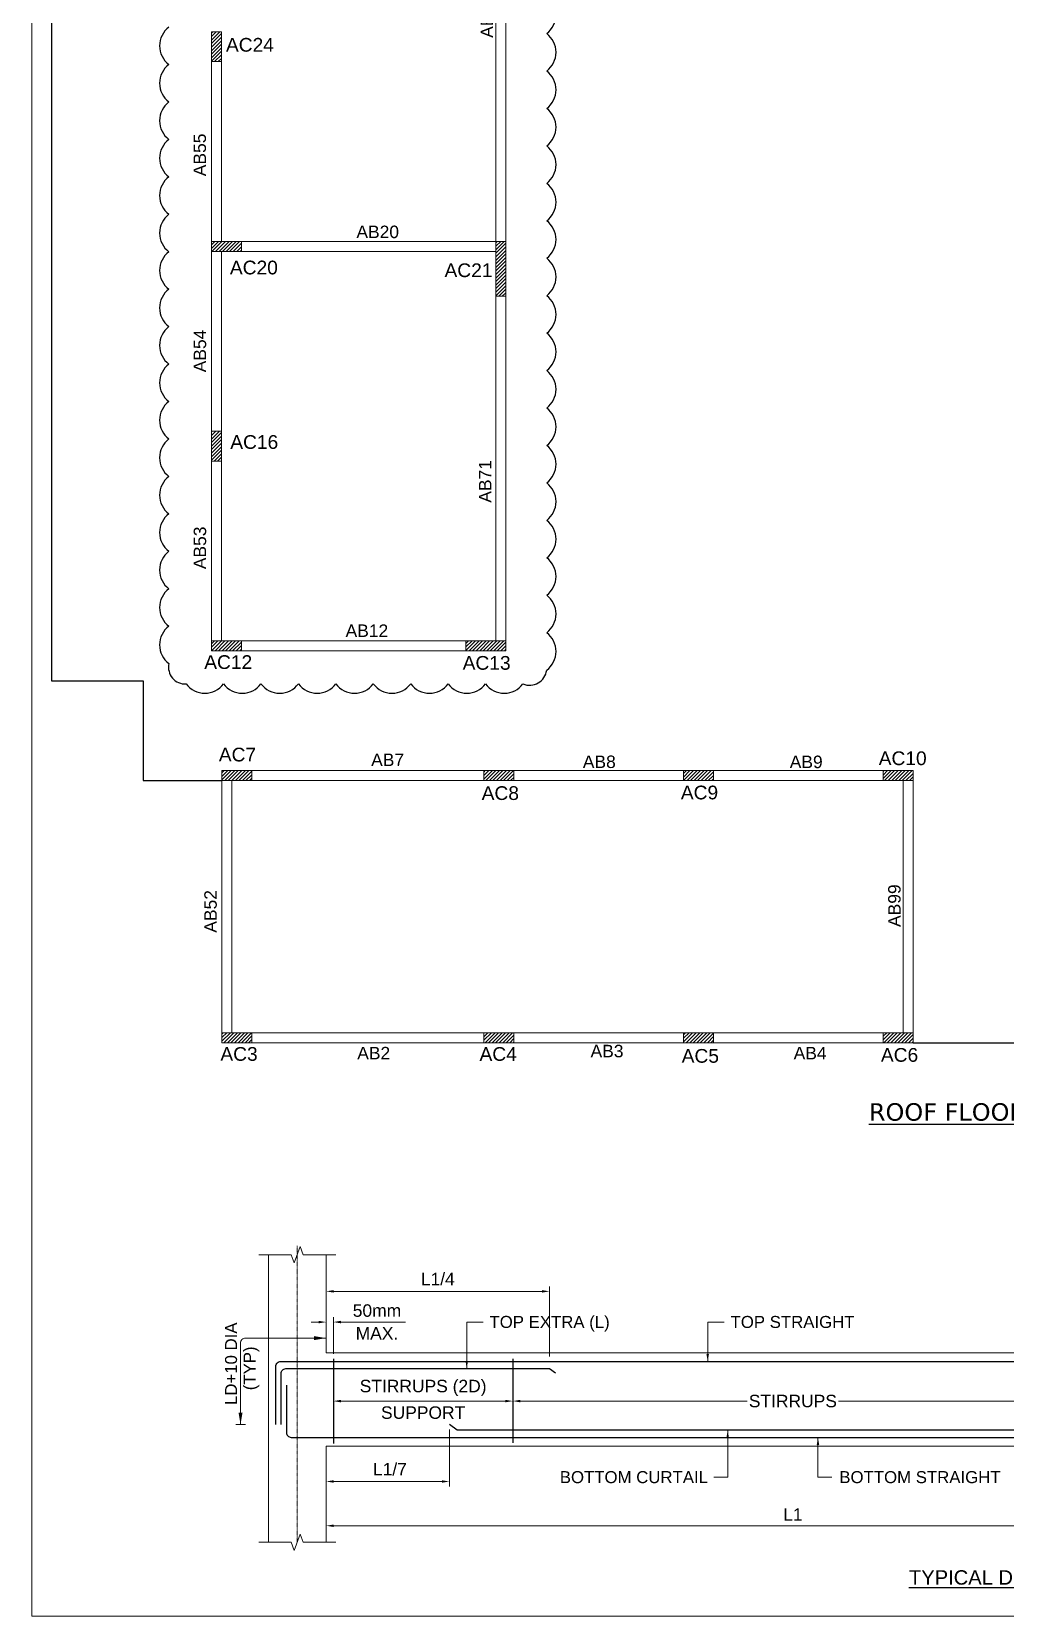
# Model space of a CAD drawing. Header units: metres. Extents: x 325532 to 399782, y -1599007 to -1538150.
# Drawn here: x 325532 to 345042, y -1599007 to -1567267 of the extents above; entities that cross this region are included whole.
import ezdxf
from ezdxf.enums import TextEntityAlignment as Align

# ---------------------------------------------------------------- set-up
doc = ezdxf.new("R2010")
doc.units = ezdxf.units.M
doc.header["$LTSCALE"] = 15
doc.header["$MEASUREMENT"] = 0
doc.header["$PDMODE"] = 35
doc.header["$PDSIZE"] = -10
doc.linetypes.add('DASHDOT', pattern=[25.4, 12.7, -6.35, 0, -6.35])
for name, color, linetype, lineweight in [('BEAM NO_ASC', 7, 'Continuous', 20), ('BEAM SECTION_ASC', 10, 'Continuous', 9), ('BEAM_ASC', 1, 'Continuous', 20), ('CENTERLINE_ASC', 250, 'DASHDOT', 0), ('COLUMN SECTION_ASC', 132, 'Continuous', 9), ('COLUMN STOP_ASC', 122, 'Continuous', 20), ('DIMENSION_ASC', 251, 'Continuous', 9), ('HATCH_ASC', 253, 'Continuous', 5), ('LEADER_ASC', 152, 'Continuous', 15), ('NEW COLUMN NO._ ASC', 7, 'Continuous', 25), ('STEEL MAIN_ASC', 4, 'Continuous', 30), ('STIRRUPS_ASC', 22, 'Continuous', 5), ('TEXT HEADER_ASC', 7, 'Continuous', 25), ('TEXT_ASC', 7, 'Continuous', 25), ('VIEWPORT_ASC', 6, 'Continuous', 15)]:
    doc.layers.add(name, color=color, linetype=linetype, lineweight=lineweight)
doc.layers.add('BORDER_ASC', color=4, linetype='Continuous')
doc.styles.add('3 MM', font='verdana.ttf', dxfattribs={"height": 3})
doc.styles.add('ASC_DIMENSION', font='swiss.ttf', dxfattribs={"height": 250})
doc.styles.add('STANDERD ASC', font='swiss.ttf', dxfattribs={"height": 250})
doc.dimstyles.new('ASC_MM', dxfattribs={"dimtxt": 210, "dimasz": 150, "dimexe": 50, "dimexo": 50, "dimgap": 100, "dimtad": 1, "dimdec": 0, "dimzin": 0, "dimdsep": 46, "dimtxsty": 'ASC_DIMENSION', "dimcen": 0, "dimclrd": 256, "dimclre": 256, "dimclrt": 7, "dimadec": 0, "dimazin": 0, "dimtfac": 1, "dimtdec": 0, "dimtofl": 0, "dimtmove": 0, "dimatfit": 2, "dimfxl": 1, "dimtolj": 1, "dimtzin": 0, "dimlwd": -1, "dimlwe": -1, "dimarcsym": 1})

# ---------------------------------------------------------------- blocks, each defined once
blk = doc.blocks.new('*D65')
at = {"layer": 'Defpoints', "color": 0, "lineweight": -3, "transparency": 16777216}
for p in [(331432, -1592498), (331432, -1592947), (335908, -1593903)]:
    blk.add_point(p, dxfattribs=at)
at = {"layer": 'DIMENSION_ASC', "transparency": 16777216}
for p, q in [((331432, -1592847), (331432, -1592398)), ((335758, -1592498), (331582, -1592498)), ((335908, -1593803), (335908, -1592398))]:
    blk.add_line(p, q, dxfattribs=at)
at = {"layer": 'DIMENSION_ASC', "lineweight": -3, "transparency": 16777216}
for points in [[(331582, -1592473), (331582, -1592523), (331432, -1592498)], [(335758, -1592473), (335758, -1592523), (335908, -1592498)]]:
    blk.add_solid(points, dxfattribs=at)
at = {"layer": 'DIMENSION_ASC', "color": 7, "transparency": 16777216, "insert": (333670, -1592253), "char_height": 250, "attachment_point": 5, "style": 'ASC_DIMENSION'}
blk.add_mtext('\\A1;L1/4', dxfattribs=at)
blk = doc.blocks.new('*D66')
at = {"layer": 'Defpoints', "color": 0, "lineweight": -3, "transparency": 16777216}
for p in [(331432, -1597070), (350137, -1597058), (331432, -1597193)]:
    blk.add_point(p, dxfattribs=at)
at = {"layer": 'DIMENSION_ASC', "transparency": 16777216}
for p, q in [((331432, -1597170), (331432, -1597293)), ((349987, -1597193), (331582, -1597193)), ((350137, -1597158), (350137, -1597293))]:
    blk.add_line(p, q, dxfattribs=at)
at = {"layer": 'DIMENSION_ASC', "lineweight": -3, "transparency": 16777216}
for points in [[(331582, -1597168), (331582, -1597218), (331432, -1597193)], [(349987, -1597168), (349987, -1597218), (350137, -1597193)]]:
    blk.add_solid(points, dxfattribs=at)
at = {"layer": 'DIMENSION_ASC', "color": 7, "transparency": 16777216, "insert": (340785, -1596968), "char_height": 250, "attachment_point": 5, "style": 'ASC_DIMENSION'}
blk.add_mtext('\\A1;L1', dxfattribs=at)
blk = doc.blocks.new('*D73')
at = {"layer": 'Defpoints', "color": 0, "lineweight": -3, "transparency": 16777216}
for p in [(333902, -1595167), (331432, -1596306), (331432, -1596830)]:
    blk.add_point(p, dxfattribs=at)
at = {"layer": 'DIMENSION_ASC', "transparency": 16777216}
for p, q in [((333902, -1595267), (333902, -1596406)), ((331432, -1596730), (331432, -1596206)), ((333752, -1596306), (331582, -1596306))]:
    blk.add_line(p, q, dxfattribs=at)
at = {"layer": 'DIMENSION_ASC', "lineweight": -3, "transparency": 16777216}
for points in [[(331582, -1596281), (331582, -1596331), (331432, -1596306)], [(333752, -1596281), (333752, -1596331), (333902, -1596306)]]:
    blk.add_solid(points, dxfattribs=at)
at = {"layer": 'DIMENSION_ASC', "color": 7, "transparency": 16777216, "insert": (332711, -1596062), "char_height": 250, "attachment_point": 5, "style": 'ASC_DIMENSION'}
blk.add_mtext('\\A1;L1/7', dxfattribs=at)
blk = doc.blocks.new('*D84')
at = {"layer": 'Defpoints', "color": 0, "lineweight": -3, "transparency": 16777216}
for p in [(331578, -1593113), (331432, -1593729), (331578, -1593847)]:
    blk.add_point(p, dxfattribs=at)
at = {"layer": 'DIMENSION_ASC', "transparency": 16777216}
for p, q in [((331282, -1593113), (331132, -1593113)), ((331432, -1593629), (331432, -1593013)), ((331578, -1593747), (331578, -1593013)), ((331728, -1593113), (333023, -1593113))]:
    blk.add_line(p, q, dxfattribs=at)
at = {"layer": 'DIMENSION_ASC', "lineweight": -3, "transparency": 16777216}
for points in [[(331282, -1593088), (331282, -1593138), (331432, -1593113)], [(331728, -1593088), (331728, -1593138), (331578, -1593113)]]:
    blk.add_solid(points, dxfattribs=at)
at = {"layer": 'DIMENSION_ASC', "color": 7, "transparency": 16777216, "char_height": 250, "attachment_point": 5, "style": 'ASC_DIMENSION'}
for s, insert in [('\\A1;50mm', (332451, -1592884)), ('\\A1;MAX.', (332451, -1593338))]:
    blk.add_mtext(s, dxfattribs=dict(at, insert=insert))
blk = doc.blocks.new('*D79')
at = {"layer": 'Defpoints', "color": 0, "lineweight": -3, "transparency": 16777216}
for p in [(331578, -1594696), (335174, -1594696), (335174, -1594696)]:
    blk.add_point(p, dxfattribs=at)
at = {"layer": 'DIMENSION_ASC', "transparency": 16777216}
blk.add_line((331728, -1594696), (335024, -1594696), dxfattribs=at)
at = {"layer": 'DIMENSION_ASC', "lineweight": -3, "transparency": 16777216}
for points in [[(331728, -1594671), (331728, -1594721), (331578, -1594696)], [(335024, -1594671), (335024, -1594721), (335174, -1594696)]]:
    blk.add_solid(points, dxfattribs=at)
at = {"layer": 'DIMENSION_ASC', "color": 7, "transparency": 16777216, "char_height": 250, "attachment_point": 5, "style": 'ASC_DIMENSION'}
for s, insert in [('\\A1;STIRRUPS (2D)', (333376, -1594432)), ('\\A1;SUPPORT', (333376, -1594928))]:
    blk.add_mtext(s, dxfattribs=dict(at, insert=insert))
blk = doc.blocks.new('*D80')
at = {"layer": 'Defpoints', "color": 0, "lineweight": -3, "transparency": 16777216}
for p in [(335174, -1594696), (346395, -1594688), (346395, -1594696)]:
    blk.add_point(p, dxfattribs=at)
at = {"layer": 'DIMENSION_ASC', "transparency": 16777216}
for p, q in [((335324, -1594696), (339868, -1594696)), ((346245, -1594696), (341701, -1594696)), ((346395, -1594688), (346395, -1594696))]:
    blk.add_line(p, q, dxfattribs=at)
at = {"layer": 'DIMENSION_ASC', "lineweight": -3, "transparency": 16777216}
for points in [[(335324, -1594671), (335324, -1594721), (335174, -1594696)], [(346245, -1594671), (346245, -1594721), (346395, -1594696)]]:
    blk.add_solid(points, dxfattribs=at)
at = {"layer": 'DIMENSION_ASC', "color": 7, "transparency": 16777216, "insert": (340785, -1594696), "char_height": 250, "attachment_point": 5, "style": 'ASC_DIMENSION'}
blk.add_mtext('\\A1;STIRRUPS', dxfattribs=at)

msp = doc.modelspace()

# ---------------------------------------------------------------- linework, layer by layer
at = {"layer": 'BEAM SECTION_ASC', "ltscale": 10}
for p, q in [((331432.2, -1593728.9), (350136.8, -1593728.9)), ((331432.2, -1595596.4), (350136.8, -1595596.4))]:
    msp.add_line(p, q, dxfattribs=at)
at = {"layer": 'BEAM SECTION_ASC', "color": 6, "lineweight": -3}
for centre, radius, start, end in [((335570.5, -1566929.9), 468.8, 306.8699, 53.1301), ((328563.8, -1567549.9), 468.8, 126.8699, 233.1301), ((335570.5, -1567679.9), 468.8, 306.8699, 53.1301), ((328563.8, -1568299.9), 468.8, 126.8699, 233.1301), ((335570.5, -1568429.9), 468.8, 306.8699, 53.1301), ((328563.8, -1569049.9), 468.8, 126.8699, 233.1301), ((335570.5, -1569179.9), 468.8, 306.8699, 53.1301), ((328563.8, -1569799.9), 468.8, 126.8699, 233.1301), ((335570.5, -1569929.9), 468.8, 306.8699, 53.1301), ((328563.8, -1570549.9), 468.8, 126.8699, 233.1301), ((335570.5, -1570679.9), 468.8, 306.8699, 53.1301), ((328563.8, -1571299.9), 468.8, 126.8699, 233.1301), ((335570.5, -1571429.9), 468.8, 306.8699, 53.1301), ((328563.8, -1572049.9), 468.8, 126.8699, 233.1301), ((335570.5, -1572179.9), 468.8, 306.8699, 53.1301), ((328563.8, -1572799.9), 468.8, 126.8699, 233.1301), ((335570.5, -1572929.9), 468.8, 306.8699, 53.1301), ((328563.8, -1573549.9), 468.8, 126.8699, 233.1301), ((335570.5, -1573679.9), 468.8, 306.8699, 53.1301), ((328563.8, -1574299.9), 468.8, 126.8699, 233.1301), ((335570.5, -1574429.9), 468.8, 306.8699, 53.1301), ((328563.8, -1575049.9), 468.8, 126.8699, 233.1301), ((335570.5, -1575179.9), 468.8, 306.8699, 53.1301), ((328563.8, -1575799.9), 468.8, 126.8699, 233.1301), ((335570.5, -1575929.9), 468.8, 306.8699, 53.1301), ((328563.8, -1576549.9), 468.8, 126.8699, 233.1301), ((335570.5, -1576679.9), 468.8, 306.8699, 53.1301), ((328563.8, -1577299.9), 468.8, 126.8699, 233.1301), ((335570.5, -1577429.9), 468.8, 306.8699, 53.1301), ((328563.8, -1578049.9), 468.8, 126.8699, 233.1301), ((335570.5, -1578179.9), 468.8, 306.8699, 53.1301), ((328563.8, -1578799.9), 468.8, 126.8699, 233.1301), ((335570.5, -1578929.9), 468.8, 306.8699, 53.1301), ((328563.8, -1579549.9), 468.8, 126.8699, 233.1301), ((335570.5, -1579679.9), 468.8, 306.8699, 53.1301), ((328606.9, -1579998.4), 332.5, 167.23435, 273.49456), ((335511.1, -1580014.6), 342.9, 247.00475, 353.26496), ((329002.2, -1580049.1), 468.8, 216.8699, 323.1301), ((329752.2, -1580049.1), 468.8, 216.8699, 323.1301), ((330502.2, -1580049.1), 468.8, 216.8699, 323.1301), ((331252.2, -1580049.1), 468.8, 216.8699, 323.1301), ((332002.2, -1580049.1), 468.8, 216.8699, 323.1301), ((332752.2, -1580049.1), 468.8, 216.8699, 323.1301), ((333502.2, -1580049.1), 468.8, 216.8699, 323.1301), ((334252.2, -1580049.1), 468.8, 216.8699, 323.1301), ((335002.2, -1580049.1), 468.8, 216.8699, 323.1301)]:
    msp.add_arc(centre, radius, start, end, dxfattribs=at)
at = {"layer": 'BEAM_ASC'}
for p, q in [((334833.6, -1571467.1, -4047.6), (334833.6, -1563667, -4047.6)), ((335033.6, -1571467.1, -4047.6), (335033.6, -1563667, -4047.6)), ((329133.6, -1571467, -4047.6), (329133.6, -1567867, -4047.6)), ((329333.6, -1571467, -4047.6), (329333.6, -1567867, -4047.6)), ((329133.6, -1575267, -4047.6), (329133.6, -1571667, -4047.6)), ((329333.6, -1575267, -4047.6), (329333.6, -1571667, -4047.6)), ((329733.6, -1571467, -4047.6), (334833.6, -1571467, -4047.6)), ((329733.6, -1571667, -4047.6), (334833.6, -1571667, -4047.6)), ((334833.6, -1572567, -4047.6), (334833.6, -1579467, -4047.6)), ((335033.6, -1572567, -4047.6), (335033.6, -1579467, -4047.6)), ((329133.6, -1575867, -4047.6), (329133.6, -1579467, -4047.6)), ((329333.6, -1575867, -4047.6), (329333.6, -1579467, -4047.6)), ((329733.6, -1579467, -4047.6), (334233.6, -1579467, -4047.6)), ((329733.6, -1579667, -4047.6), (334233.6, -1579667, -4047.6)), ((329943.6, -1582067, -4047.6), (334593.6, -1582067, -4047.6)), ((335193.6, -1582067, -4047.6), (338593.6, -1582067, -4047.6)), ((339193.6, -1582067, -4047.6), (342593.6, -1582067, -4047.6)), ((329343.6, -1587317, -4047.6), (329343.6, -1582267, -4047.6)), ((329543.6, -1587317, -4047.6), (329543.6, -1582267, -4047.6)), ((329943.6, -1582267, -4047.6), (334593.6, -1582267, -4047.6)), ((335193.6, -1582267, -4047.6), (338593.6, -1582267, -4047.6)), ((339193.6, -1582267, -4047.6), (342593.6, -1582267, -4047.6)), ((342993.6, -1582267, -4047.6), (342993.6, -1587317, -4047.6)), ((343193.6, -1582267, -4047.6), (343193.6, -1587317, -4047.6)), ((329943.6, -1587317, -4047.6), (334593.6, -1587317, -4047.6)), ((329943.6, -1587517, -4047.6), (334593.6, -1587517, -4047.6)), ((335193.6, -1587317, -4047.6), (338593.6, -1587317, -4047.6)), ((335193.6, -1587517, -4047.6), (338593.6, -1587517, -4047.6)), ((339193.6, -1587317, -4047.6), (342593.6, -1587317, -4047.6)), ((339193.6, -1587517, -4047.6), (342593.6, -1587517, -4047.6))]:
    msp.add_line(p, q, dxfattribs=at)
at = {"layer": 'BORDER_ASC', "color": 8, "lineweight": -3}
for p, q in [((325928.6, -1554867, -4047.6), (325928.6, -1580267, -4047.6)), ((325928.6, -1580267, -4047.6), (327768.6, -1580267, -4047.6)), ((327768.6, -1580267, -4047.6), (327768.6, -1582267, -4047.6)), ((327768.6, -1582267, -4047.6), (329343.6, -1582267, -4047.6)), ((343193.6, -1587517, -4047.6), (346633.6, -1587517, -4047.6))]:
    msp.add_line(p, q, dxfattribs=at)
at = {"layer": 'CENTERLINE_ASC', "ltscale": 0.05}
msp.add_line((330854.7, -1591584.6), (330854.7, -1597535.9), dxfattribs=at)
at = {"layer": 'COLUMN SECTION_ASC', "ltscale": 10}
for p, q in [((330277.1, -1597525), (330277.1, -1591763.4)), ((331432.2, -1593728.9), (331432.2, -1591765.1)), ((331432.2, -1597525), (331432.2, -1595596.4))]:
    msp.add_line(p, q, dxfattribs=at)
at = {"layer": 'COLUMN STOP_ASC', "linetype": 'Continuous'}
for p, q in [((329133.6, -1567294.3, -4047.6), (329160.9, -1567267, -4047.6)), ((329133.6, -1567365.1, -4047.6), (329231.6, -1567267, -4047.6)), ((329133.6, -1567435.8, -4047.6), (329302.3, -1567267, -4047.6)), ((329133.6, -1567506.5, -4047.6), (329333.6, -1567306.5, -4047.6)), ((329133.6, -1567577.2, -4047.6), (329333.6, -1567377.2, -4047.6)), ((329133.6, -1567647.9, -4047.6), (329333.6, -1567447.9, -4047.6)), ((329133.6, -1567718.6, -4047.6), (329333.6, -1567518.6, -4047.6)), ((329133.6, -1567789.3, -4047.6), (329333.6, -1567589.3, -4047.6)), ((329133.6, -1567860, -4047.6), (329333.6, -1567660, -4047.6)), ((329197.3, -1567867, -4047.6), (329333.6, -1567730.7, -4047.6)), ((329268, -1567867, -4047.6), (329333.6, -1567801.4, -4047.6)), ((329133.6, -1571537, -4047.6), (329203.6, -1571467, -4047.6)), ((329133.6, -1571607.7, -4047.6), (329274.3, -1571467, -4047.6)), ((329145, -1571667, -4047.6), (329345, -1571467, -4047.6)), ((329215.7, -1571667, -4047.6), (329415.7, -1571467, -4047.6)), ((329286.4, -1571667, -4047.6), (329486.4, -1571467, -4047.6)), ((329357.1, -1571667, -4047.6), (329557.1, -1571467, -4047.6)), ((329427.8, -1571667, -4047.6), (329627.8, -1571467, -4047.6)), ((329498.5, -1571667, -4047.6), (329698.5, -1571467, -4047.6)), ((329569.2, -1571667, -4047.6), (329733.6, -1571502.6, -4047.6)), ((329640, -1571667, -4047.6), (329733.6, -1571573.4, -4047.6)), ((329710.7, -1571667, -4047.6), (329733.6, -1571644.1, -4047.6)), ((334833.6, -1571493.8, -4047.6), (334860.4, -1571467, -4047.6)), ((334833.6, -1571564.6, -4047.6), (334931.1, -1571467, -4047.6)), ((334833.6, -1571635.3, -4047.6), (335001.8, -1571467, -4047.6)), ((334833.6, -1571706, -4047.6), (335033.6, -1571506, -4047.6)), ((334833.6, -1571776.7, -4047.6), (335033.6, -1571576.7, -4047.6)), ((334833.6, -1571847.4, -4047.6), (335033.6, -1571647.4, -4047.6)), ((334833.6, -1571918.1, -4047.6), (335033.6, -1571718.1, -4047.6)), ((334833.6, -1571988.8, -4047.6), (335033.6, -1571788.8, -4047.6)), ((334833.6, -1572059.5, -4047.6), (335033.6, -1571859.5, -4047.6)), ((334833.6, -1572130.2, -4047.6), (335033.6, -1571930.2, -4047.6)), ((334833.6, -1572200.9, -4047.6), (335033.6, -1572000.9, -4047.6)), ((334833.6, -1572271.7, -4047.6), (335033.6, -1572071.7, -4047.6)), ((334833.6, -1572342.4, -4047.6), (335033.6, -1572142.4, -4047.6)), ((334833.6, -1572413.1, -4047.6), (335033.6, -1572213.1, -4047.6)), ((334833.6, -1572483.8, -4047.6), (335033.6, -1572283.8, -4047.6)), ((334833.6, -1572554.5, -4047.6), (335033.6, -1572354.5, -4047.6)), ((334891.8, -1572567, -4047.6), (335033.6, -1572425.2, -4047.6)), ((334962.5, -1572567, -4047.6), (335033.6, -1572495.9, -4047.6)), ((335033.2, -1572567, -4047.6), (335033.6, -1572566.6, -4047.6)), ((329133.6, -1575284.6, -4047.6), (329151.2, -1575267, -4047.6)), ((329133.6, -1575355.4, -4047.6), (329221.9, -1575267, -4047.6)), ((329133.6, -1575426.1, -4047.6), (329292.6, -1575267, -4047.6)), ((329133.6, -1575496.8, -4047.6), (329333.6, -1575296.8, -4047.6)), ((329133.6, -1575567.5, -4047.6), (329333.6, -1575367.5, -4047.6)), ((329133.6, -1575638.2, -4047.6), (329333.6, -1575438.2, -4047.6)), ((329133.6, -1575708.9, -4047.6), (329333.6, -1575508.9, -4047.6)), ((329133.6, -1575779.6, -4047.6), (329333.6, -1575579.6, -4047.6)), ((329133.6, -1575850.3, -4047.6), (329333.6, -1575650.3, -4047.6)), ((329187.6, -1575867, -4047.6), (329333.6, -1575721, -4047.6)), ((329258.3, -1575867, -4047.6), (329333.6, -1575791.8, -4047.6)), ((329329, -1575867, -4047.6), (329333.6, -1575862.5, -4047.6)), ((329133.6, -1579527.3, -4047.6), (329193.9, -1579467, -4047.6)), ((329133.6, -1579598, -4047.6), (329264.6, -1579467, -4047.6)), ((329135.3, -1579667, -4047.6), (329335.3, -1579467, -4047.6)), ((329206, -1579667, -4047.6), (329406, -1579467, -4047.6)), ((329276.7, -1579667, -4047.6), (329476.7, -1579467, -4047.6)), ((329347.4, -1579667, -4047.6), (329547.4, -1579467, -4047.6)), ((329418.1, -1579667, -4047.6), (329618.1, -1579467, -4047.6)), ((329488.8, -1579667, -4047.6), (329688.8, -1579467, -4047.6)), ((329559.6, -1579667, -4047.6), (329733.6, -1579493, -4047.6)), ((329630.3, -1579667, -4047.6), (329733.6, -1579563.7, -4047.6)), ((329701, -1579667, -4047.6), (329733.6, -1579634.4, -4047.6)), ((334233.6, -1579518.4, -4047.6), (334285, -1579467, -4047.6)), ((334233.6, -1579589.2, -4047.6), (334355.7, -1579467, -4047.6)), ((334233.6, -1579659.9, -4047.6), (334426.4, -1579467, -4047.6)), ((334297.1, -1579667, -4047.6), (334497.1, -1579467, -4047.6)), ((334367.9, -1579667, -4047.6), (334567.9, -1579467, -4047.6)), ((334438.6, -1579667, -4047.6), (334638.6, -1579467, -4047.6)), ((334509.3, -1579667, -4047.6), (334709.3, -1579467, -4047.6)), ((334580, -1579667, -4047.6), (334780, -1579467, -4047.6)), ((334650.7, -1579667, -4047.6), (334850.7, -1579467, -4047.6)), ((334721.4, -1579667, -4047.6), (334921.4, -1579467, -4047.6)), ((334792.1, -1579667, -4047.6), (334992.1, -1579467, -4047.6)), ((334862.8, -1579667, -4047.6), (335033.6, -1579496.3, -4047.6)), ((334933.5, -1579667, -4047.6), (335033.6, -1579567, -4047.6)), ((335004.3, -1579667, -4047.6), (335033.6, -1579637.7, -4047.6)), ((329343.6, -1582112.6, -4047.6), (329389.3, -1582067, -4047.6)), ((329343.6, -1582183.4, -4047.6), (329460, -1582067, -4047.6)), ((329343.6, -1582254.1, -4047.6), (329530.7, -1582067, -4047.6)), ((329401.4, -1582267, -4047.6), (329601.4, -1582067, -4047.6)), ((329472.1, -1582267, -4047.6), (329672.1, -1582067, -4047.6)), ((329542.8, -1582267, -4047.6), (329742.8, -1582067, -4047.6)), ((329613.6, -1582267, -4047.6), (329813.6, -1582067, -4047.6)), ((329684.3, -1582267, -4047.6), (329884.3, -1582067, -4047.6)), ((329755, -1582267, -4047.6), (329943.6, -1582078.3, -4047.6)), ((329825.7, -1582267, -4047.6), (329943.6, -1582149, -4047.6)), ((334593.6, -1582095.3, -4047.6), (334621.9, -1582067, -4047.6)), ((334593.6, -1582166, -4047.6), (334692.6, -1582067, -4047.6)), ((334593.6, -1582236.7, -4047.6), (334763.3, -1582067, -4047.6)), ((334634, -1582267, -4047.6), (334834, -1582067, -4047.6)), ((334704.7, -1582267, -4047.6), (334904.7, -1582067, -4047.6)), ((334775.4, -1582267, -4047.6), (334975.4, -1582067, -4047.6)), ((334846.1, -1582267, -4047.6), (335046.1, -1582067, -4047.6)), ((334916.9, -1582267, -4047.6), (335116.9, -1582067, -4047.6)), ((334987.6, -1582267, -4047.6), (335187.6, -1582067, -4047.6)), ((335058.3, -1582267, -4047.6), (335193.6, -1582131.7, -4047.6)), ((335129, -1582267, -4047.6), (335193.6, -1582202.4, -4047.6)), ((338593.6, -1582125.8, -4047.6), (338652.4, -1582067, -4047.6)), ((338593.6, -1582196.5, -4047.6), (338723.1, -1582067, -4047.6)), ((338593.8, -1582267, -4047.6), (338793.8, -1582067, -4047.6)), ((338664.5, -1582267, -4047.6), (338864.5, -1582067, -4047.6)), ((338735.2, -1582267, -4047.6), (338935.2, -1582067, -4047.6)), ((338805.9, -1582267, -4047.6), (339005.9, -1582067, -4047.6)), ((338876.6, -1582267, -4047.6), (339076.6, -1582067, -4047.6)), ((338947.4, -1582267, -4047.6), (339147.4, -1582067, -4047.6)), ((339018.1, -1582267, -4047.6), (339193.6, -1582091.5, -4047.6)), ((339088.8, -1582267, -4047.6), (339193.6, -1582162.2, -4047.6)), ((342593.6, -1582085.6, -4047.6), (342612.2, -1582067, -4047.6)), ((342593.6, -1582156.3, -4047.6), (342682.9, -1582067, -4047.6)), ((342593.6, -1582227, -4047.6), (342753.6, -1582067, -4047.6)), ((342624.3, -1582267, -4047.6), (342824.3, -1582067, -4047.6)), ((342695, -1582267, -4047.6), (342895, -1582067, -4047.6)), ((342765.7, -1582267, -4047.6), (342965.7, -1582067, -4047.6)), ((342836.4, -1582267, -4047.6), (343036.4, -1582067, -4047.6)), ((342907.2, -1582267, -4047.6), (343107.2, -1582067, -4047.6)), ((342977.9, -1582267, -4047.6), (343177.9, -1582067, -4047.6)), ((343048.6, -1582267, -4047.6), (343193.6, -1582122, -4047.6)), ((343119.3, -1582267, -4047.6), (343193.6, -1582192.7, -4047.6)), ((329896.4, -1582267, -4047.6), (329943.6, -1582219.8, -4047.6)), ((339159.5, -1582267, -4047.6), (339193.6, -1582232.9, -4047.6)), ((343190, -1582267, -4047.6), (343193.6, -1582263.4, -4047.6)), ((329343.6, -1587345.3, -4047.6), (329371.9, -1587317, -4047.6)), ((329343.6, -1587416, -4047.6), (329442.6, -1587317, -4047.6)), ((329343.6, -1587486.7, -4047.6), (329513.3, -1587317, -4047.6)), ((329384, -1587517, -4047.6), (329584, -1587317, -4047.6)), ((329454.7, -1587517, -4047.6), (329654.7, -1587317, -4047.6)), ((329525.4, -1587517, -4047.6), (329725.4, -1587317, -4047.6)), ((329596.1, -1587517, -4047.6), (329796.1, -1587317, -4047.6)), ((329666.8, -1587517, -4047.6), (329866.8, -1587317, -4047.6)), ((329737.5, -1587517, -4047.6), (329937.5, -1587317, -4047.6)), ((329808.3, -1587517, -4047.6), (329943.6, -1587381.7, -4047.6)), ((329879, -1587517, -4047.6), (329943.6, -1587452.4, -4047.6)), ((334593.6, -1587327.9, -4047.6), (334604.4, -1587317, -4047.6)), ((334593.6, -1587398.6, -4047.6), (334675.2, -1587317, -4047.6)), ((334593.6, -1587469.3, -4047.6), (334745.9, -1587317, -4047.6)), ((334616.6, -1587517, -4047.6), (334816.6, -1587317, -4047.6)), ((334687.3, -1587517, -4047.6), (334887.3, -1587317, -4047.6)), ((334758, -1587517, -4047.6), (334958, -1587317, -4047.6)), ((334828.7, -1587517, -4047.6), (335028.7, -1587317, -4047.6)), ((334899.4, -1587517, -4047.6), (335099.4, -1587317, -4047.6)), ((334970.1, -1587517, -4047.6), (335170.1, -1587317, -4047.6)), ((335040.8, -1587517, -4047.6), (335193.6, -1587364.3, -4047.6)), ((335111.6, -1587517, -4047.6), (335193.6, -1587435, -4047.6)), ((335182.3, -1587517, -4047.6), (335193.6, -1587505.7, -4047.6)), ((338593.6, -1587358.4, -4047.6), (338635, -1587317, -4047.6)), ((338593.6, -1587429.1, -4047.6), (338705.7, -1587317, -4047.6)), ((338593.6, -1587499.8, -4047.6), (338776.4, -1587317, -4047.6)), ((338647.1, -1587517, -4047.6), (338847.1, -1587317, -4047.6)), ((338717.8, -1587517, -4047.6), (338917.8, -1587317, -4047.6)), ((338788.5, -1587517, -4047.6), (338988.5, -1587317, -4047.6)), ((338859.2, -1587517, -4047.6), (339059.2, -1587317, -4047.6)), ((338929.9, -1587517, -4047.6), (339129.9, -1587317, -4047.6)), ((339000.6, -1587517, -4047.6), (339193.6, -1587324.1, -4047.6)), ((339071.4, -1587517, -4047.6), (339193.6, -1587394.8, -4047.6)), ((339142.1, -1587517, -4047.6), (339193.6, -1587465.5, -4047.6)), ((342593.6, -1587318.2, -4047.6), (342594.7, -1587317, -4047.6)), ((342593.6, -1587388.9, -4047.6), (342665.5, -1587317, -4047.6)), ((342593.6, -1587459.6, -4047.6), (342736.2, -1587317, -4047.6)), ((342606.9, -1587517, -4047.6), (342806.9, -1587317, -4047.6)), ((342677.6, -1587517, -4047.6), (342877.6, -1587317, -4047.6)), ((342748.3, -1587517, -4047.6), (342948.3, -1587317, -4047.6)), ((342819, -1587517, -4047.6), (343019, -1587317, -4047.6)), ((342889.7, -1587517, -4047.6), (343089.7, -1587317, -4047.6)), ((342960.4, -1587517, -4047.6), (343160.4, -1587317, -4047.6)), ((343031.1, -1587517, -4047.6), (343193.6, -1587354.6, -4047.6)), ((343101.9, -1587517, -4047.6), (343193.6, -1587425.3, -4047.6)), ((343172.6, -1587517, -4047.6), (343193.6, -1587496, -4047.6))]:
    msp.add_line(p, q, dxfattribs=at)
at = {"layer": 'COLUMN STOP_ASC'}
for p, q in [((329333.6, -1567267, -4047.6), (329133.6, -1567267, -4047.6)), ((329133.6, -1567267, -4047.6), (329133.6, -1567867, -4047.6)), ((329333.6, -1567867, -4047.6), (329333.6, -1567267, -4047.6)), ((329133.6, -1567867, -4047.6), (329333.6, -1567867, -4047.6)), ((329733.6, -1571467, -4047.6), (329133.6, -1571467, -4047.6)), ((329133.6, -1571467, -4047.6), (329133.6, -1571667, -4047.6)), ((329133.6, -1571667, -4047.6), (329733.6, -1571667, -4047.6)), ((329733.6, -1571667, -4047.6), (329733.6, -1571467, -4047.6)), ((335033.6, -1571467, -4047.6), (334833.6, -1571467, -4047.6)), ((334833.6, -1571467, -4047.6), (334833.6, -1572567, -4047.6)), ((335033.6, -1572567, -4047.6), (335033.6, -1571467, -4047.6)), ((334833.6, -1572567, -4047.6), (335033.6, -1572567, -4047.6)), ((329333.6, -1575267, -4047.6), (329133.6, -1575267, -4047.6)), ((329133.6, -1575267, -4047.6), (329133.6, -1575867, -4047.6)), ((329333.6, -1575867, -4047.6), (329333.6, -1575267, -4047.6)), ((329133.6, -1575867, -4047.6), (329333.6, -1575867, -4047.6)), ((329733.6, -1579467, -4047.6), (329133.6, -1579467, -4047.6)), ((329133.6, -1579467, -4047.6), (329133.6, -1579667, -4047.6)), ((329133.6, -1579667, -4047.6), (329733.6, -1579667, -4047.6)), ((329733.6, -1579667, -4047.6), (329733.6, -1579467, -4047.6)), ((335033.6, -1579467, -4047.6), (334233.6, -1579467, -4047.6)), ((334233.6, -1579467, -4047.6), (334233.6, -1579667, -4047.6)), ((334233.6, -1579667, -4047.6), (335033.6, -1579667, -4047.6)), ((335033.6, -1579667, -4047.6), (335033.6, -1579467, -4047.6)), ((329943.6, -1582067, -4047.6), (329343.6, -1582067, -4047.6)), ((329343.6, -1582067, -4047.6), (329343.6, -1582267, -4047.6)), ((329943.6, -1582267, -4047.6), (329943.6, -1582067, -4047.6)), ((335193.6, -1582067, -4047.6), (334593.6, -1582067, -4047.6)), ((334593.6, -1582067, -4047.6), (334593.6, -1582267, -4047.6)), ((335193.6, -1582267, -4047.6), (335193.6, -1582067, -4047.6)), ((339193.6, -1582067, -4047.6), (338593.6, -1582067, -4047.6)), ((338593.6, -1582067, -4047.6), (338593.6, -1582267, -4047.6)), ((339193.6, -1582267, -4047.6), (339193.6, -1582067, -4047.6)), ((343193.6, -1582067, -4047.6), (342593.6, -1582067, -4047.6)), ((342593.6, -1582067, -4047.6), (342593.6, -1582267, -4047.6)), ((343193.6, -1582267, -4047.6), (343193.6, -1582067, -4047.6)), ((329343.6, -1582267, -4047.6), (329943.6, -1582267, -4047.6)), ((334593.6, -1582267, -4047.6), (335193.6, -1582267, -4047.6)), ((338593.6, -1582267, -4047.6), (339193.6, -1582267, -4047.6)), ((342593.6, -1582267, -4047.6), (343193.6, -1582267, -4047.6)), ((329943.6, -1587317, -4047.6), (329343.6, -1587317, -4047.6)), ((329343.6, -1587317, -4047.6), (329343.6, -1587517, -4047.6)), ((329343.6, -1587517, -4047.6), (329943.6, -1587517, -4047.6)), ((329943.6, -1587517, -4047.6), (329943.6, -1587317, -4047.6)), ((335193.6, -1587317, -4047.6), (334593.6, -1587317, -4047.6)), ((334593.6, -1587317, -4047.6), (334593.6, -1587517, -4047.6)), ((334593.6, -1587517, -4047.6), (335193.6, -1587517, -4047.6)), ((335193.6, -1587517, -4047.6), (335193.6, -1587317, -4047.6)), ((339193.6, -1587317, -4047.6), (338593.6, -1587317, -4047.6)), ((338593.6, -1587317, -4047.6), (338593.6, -1587517, -4047.6)), ((338593.6, -1587517, -4047.6), (339193.6, -1587517, -4047.6)), ((339193.6, -1587517, -4047.6), (339193.6, -1587317, -4047.6)), ((343193.6, -1587317, -4047.6), (342593.6, -1587317, -4047.6)), ((342593.6, -1587317, -4047.6), (342593.6, -1587517, -4047.6)), ((342593.6, -1587517, -4047.6), (343193.6, -1587517, -4047.6)), ((343193.6, -1587517, -4047.6), (343193.6, -1587317, -4047.6))]:
    msp.add_line(p, q, dxfattribs=at)
at = {"layer": 'DIMENSION_ASC'}
for p, q in [((331432.2, -1593530.6), (331432.2, -1593338.1)), ((329813.7, -1595166.5), (329621.2, -1595166.5))]:
    msp.add_line(p, q, dxfattribs=at)
msp.add_lwpolyline([(329717.4, -1595166.5), (329717.4, -1593530.6, -0.4142136), (329813.7, -1593434.3), (331432.2, -1593434.3)], format="xyb", dxfattribs=at)
for points in [[(331191.6, -1593394.2), (331191.6, -1593474.4), (331432.2, -1593434.3)], [(329757.6, -1594925.8), (329677.3, -1594925.8), (329717.4, -1595166.5)]]:
    msp.add_solid(points, dxfattribs=at)
at = {"layer": 'HATCH_ASC', "linetype": 'Continuous'}
for points in [[(330084.6, -1591763.4), (330734.3, -1591763.4), (330794.5, -1591928.7), (330914.8, -1591598.1), (330975, -1591763.4), (331624.8, -1591763.4)], [(330084.6, -1597523.3), (330734.3, -1597523.3), (330794.5, -1597688.6), (330914.8, -1597358), (330975, -1597523.3), (331624.8, -1597523.3)]]:
    msp.add_lwpolyline(points, dxfattribs=at)
at = {"layer": 'STEEL MAIN_ASC'}
for points in [[(330425.5, -1595166.5), (330425.5, -1593999.2, -0.4142136), (330521.8, -1593902.9), (356033.6, -1593902.9), (356155.9, -1594014.5)], [(330528.4, -1595166.5), (330528.4, -1594142.1, -0.4142136), (330624.7, -1594045.9), (335908.4, -1594045.9), (336025.3, -1594130.9)], [(330637.2, -1594375.1), (330637.2, -1595326, 0.4142136), (330733.5, -1595422.3), (352844.4, -1595422.3), (352993, -1595310.7)]]:
    msp.add_lwpolyline(points, format="xyb", dxfattribs=at)
msp.add_lwpolyline([(347684.7, -1595167.2), (347507.6, -1595278.9), (334061.5, -1595278.9), (333901.9, -1595167.2)], dxfattribs=at)
at = {"layer": 'STIRRUPS_ASC', "lineweight": 25, "ltscale": 10}
for p, q in [((331577.7, -1593846.8), (331577.7, -1595545)), ((331577.7, -1593846.8), (331577.7, -1595545)), ((335173.6, -1593847.2), (335173.6, -1595528.8))]:
    msp.add_line(p, q, dxfattribs=at)
at = {"layer": 'VIEWPORT_ASC'}
for p, q in [((325532.3, -1599006.5), (325532.3, -1546506.5)), ((399782.3, -1599006.5), (325532.3, -1599006.5))]:
    msp.add_line(p, q, dxfattribs=at)

# ---------------------------------------------------------------- texts
at = {"color": 4, "style": '3 MM'}
msp.add_text('%%UROOF FLOOR LEVEL', height=350, dxfattribs=at).set_placement((342307.4, -1589079))
at = {"layer": 'BEAM NO_ASC', "style": 'STANDERD ASC'}
for s, rotation, p in [('AB72', 90, (334852.8, -1566963.5, -4047.6)), ('AB55', 90, (329100.2, -1569734.7, -4047.6)), ('AB20', 0, (332466.2, -1571476.4, -4047.6)), ('AB54', 90, (329103.1, -1573662.5, -4047.6)), ('AB71', 90, (334819, -1576273.9, -4047.6)), ('AB53', 90, (329103.3, -1577606, -4047.6)), ('AB12', 0, (332249.5, -1579464.7, -4047.6)), ('AB7', 0, (332664.8, -1582051.8, -4047.6)), ('AB8', 0, (336906.1, -1582090.2, -4047.6)), ('AB9', 0, (341052.4, -1582092.4, -4047.6)), ('AB99', 90, (343019.6, -1584772.4, -4047.6)), ('AB52', 90, (329316.2, -1584887, -4047.6)), ('AB2', 0, (332386, -1587925.7, -4047.6)), ('AB3', 0, (337061.2, -1587884.6, -4047.6)), ('AB4', 0, (341131, -1587925.7, -4047.6))]:
    msp.add_text(s, height=250, rotation=rotation, dxfattribs=at).set_placement(p, align=Align.BOTTOM_CENTER)
at = {"layer": 'NEW COLUMN NO._ ASC', "color": 3, "style": 'STANDERD ASC'}
for s, p in [('AC24', (329905.7, -1567749.5, -4047.6)), ('AC20', (329984.7, -1572210.5, -8095.1)), ('AC21', (334285.3, -1572265.3, -4047.6)), ('AC16', (329992, -1575705.4, -4047.6)), ('AC12', (329470.5, -1580113.8, -4047.6)), ('AC13', (334648.6, -1580129.9, -4047.6)), ('AC7', (329655.7, -1581966.2, 0)), ('AC10', (342985.2, -1582040.1, -4047.6)), ('AC8', (334922.7, -1582738.2, -4047.6)), ('AC9', (338914, -1582725.8, -4047.6)), ('AC3', (329687, -1587962.6, -4047.6)), ('AC4', (334879.7, -1587963.5, -4047.6)), ('AC5', (338930.5, -1588001.5, -4047.6)), ('AC6', (342922.6, -1587982, 0))]:
    msp.add_text(s, height=275, dxfattribs=at).set_placement(p, align=Align.BOTTOM_CENTER)
at = {"layer": 'TEXT HEADER_ASC', "style": 'STANDERD ASC'}
msp.add_text('%%UTYPICAL DETAILS OF SPECIAL CONFINING REINFORCEMENT REQUIREMENT FOR BEAM REINFORCEMENT', height=288.783, dxfattribs=at).set_placement((343111.2, -1598458.9), align=Align.BOTTOM_LEFT)
at = {"layer": 'TEXT_ASC', "style": 'STANDERD ASC'}
for s, p in [('TOP EXTRA (L)', (334705.4, -1593230.5)), ('TOP STRAIGHT', (339536.3, -1593231)), ('BOTTOM CURTAIL', (336114.8, -1596339.1)), ('BOTTOM STRAIGHT', (341716, -1596339.1))]:
    msp.add_text(s, height=240.653, dxfattribs=at).set_placement(p)
for s, p in [('LD+10 DIA', (329526.8, -1594774.6)), ('(TYP)', (329899.2, -1594478.8))]:
    msp.add_text(s, height=240.65, rotation=90, dxfattribs=at).set_placement(p, align=Align.MIDDLE_LEFT)

# ---------------------------------------------------------------- dimensions: what is measured, and where the dimension line sits
at = {"layer": 'DIMENSION_ASC'}
for base, p1, p2, text, picture, middle in [((331432.2, -1592497.5), (335908.4, -1593902.9), (331432.2, -1592946.5), 'L1/4', '*D65', (333670.3, -1592497.5)), ((331432.2, -1596306.5), (333901.9, -1595167.2), (331432.2, -1596830.3), 'L1/7', '*D73', (332711.1, -1596306.5))]:
    dim = msp.add_linear_dim(base=base, p1=p1, p2=p2, text=text, dimstyle='ASC_MM', override={"dimexe": 100, "dimexo": 100, "dimgap": 100, "dimfxl": 100, "dimarcsym": 1}, dxfattribs=at)
    dim.commit()
    dim.dimension.update_dxf_attribs({"geometry": picture, "text_midpoint": middle, "dimtype": 160})
for base, p1, p2, text, override, picture, middle in [((331577.7, -1593112.9), (331432.2, -1593728.9), (331577.7, -1593846.8), '50mm\\XMAX.', {"dimexe": 100, "dimexo": 100, "dimgap": 100, "dimfxl": 100, "dimarcsym": 1}, '*D84', (332450.6, -1593112.9)), ((335173.6, -1594695.9), (331577.7, -1594695.9), (335173.6, -1594695.9), 'STIRRUPS (2D)\\XSUPPORT', {"dimexe": 0, "dimexo": 0, "dimgap": 100, "dimfxl": 0, "dimarcsym": 1}, '*D79', (333375.7, -1594695.9)), ((346395.4, -1594695.9), (335173.6, -1594695.9), (346395.4, -1594688), 'STIRRUPS', {"dimexe": 0, "dimexo": 0, "dimgap": 100, "dimtad": 0, "dimfxl": 0, "dimarcsym": 1}, '*D80', (340784.5, -1594695.9)), ((331432.2, -1597193.5), (350136.8, -1597057.7), (331432.2, -1597070.2), 'L1', {"dimexe": 100, "dimexo": 100, "dimgap": 100, "dimfxl": 100, "dimarcsym": 1}, '*D66', (340784.5, -1596968.5))]:
    dim = msp.add_linear_dim(base=base, p1=p1, p2=p2, text=text, dimstyle='ASC_MM', override=override, dxfattribs=at)
    dim.commit()
    dim.dimension.update_dxf_attribs({"geometry": picture, "text_midpoint": middle})

# ---------------------------------------------------------------- leaders
at = {"layer": 'LEADER_ASC'}
for points in [[(334249.9, -1594045.9), (334249.9, -1593113.1), (334578.4, -1593113.1)], [(339078.3, -1593902.9), (339078.3, -1593113.1), (339406.8, -1593113.1)], [(339478.9, -1595278.9), (339478.9, -1596220.3), (339198.8, -1596220.3)], [(341287.7, -1595422.3), (341287.7, -1596220.3), (341567.8, -1596220.3)]]:
    msp.add_leader(points, dimstyle='ASC_MM', override={"dimexe": 100, "dimexo": 100, "dimgap": 100, "dimtad": 0, "dimfxl": 100}, dxfattribs=at)

doc.saveas('drawing.dxf')
